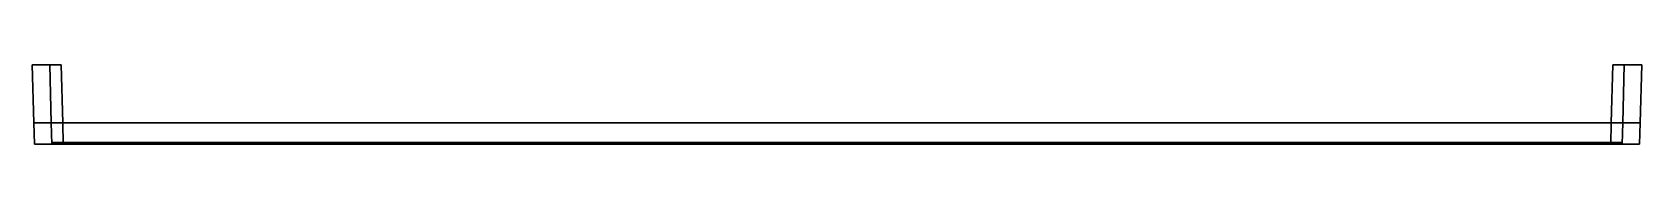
# Model space of a CAD drawing. Extents: x -272 to 282, y -27 to 0.
import ezdxf

# ---------------------------------------------------------------- set-up
doc = ezdxf.new("R2010")
doc.units = 0
doc.layers.add('METAL', color=180, linetype='CONTINUOUS')
doc.layers.add('PRETO', color=120, linetype='CONTINUOUS')

msp = doc.modelspace()

# ---------------------------------------------------------------- meshes
at = {"layer": 'METAL'}
mesh = msp.add_polyface(dxfattribs=at)
corners = [(281.86, 0, 6.56), (281.86, 0, 6.56), (281.86, 0, 6.56), (281.86, 0, 3.25), (281.86, 0, 3.25), (281.86, 0, -1.1), (281.86, 0, -1.1), (281.86, 0, -6.5), (281.86, 0, -6.5), (281.86, 0, -6.5), (281.31, -19.89, 6.31), (281.31, -19.89, 6.31), (281.31, -19.89, 3.13), (281.31, -19.89, -1.06), (281.31, -19.89, -6.25), (281.31, -19.89, -6.25), (281.1, -27.25, 6.31), (281.1, -27.25, 6.31), (281.1, -27.25, 6.31), (281.1, -27.25, 3.13), (281.1, -27.25, 3.13), (281.1, -27.25, -1.06), (281.1, -27.25, -1.06), (281.1, -27.25, -6.25), (281.1, -27.25, -6.25), (281.1, -27.25, -6.25), (275.84, 0, 6.56), (275.84, 0, 6.56), (275.84, 0, 3.25), (275.84, 0, -1.1), (275.84, 0, -6.5), (275.84, 0, -6.5), (275.29, -19.89, 6.31), (275.29, -19.89, -6.25), (275.08, -27.25, 6.31), (275.08, -27.25, 6.31), (275.08, -27.25, 3.13), (275.08, -27.25, 3.13), (275.08, -27.25, 3.13), (275.08, -26.75, 3.13), (275.08, -26.75, 3.13), (275.08, -27.25, -1.06), (275.08, -27.25, -1.06), (275.08, -27.25, -1.06), (275.08, -26.75, -1.06), (275.08, -26.75, -1.06), (275.08, -27.25, -6.25), (275.08, -27.25, -6.25), (271.91, 0, 6.56), (271.91, 0, 6.56), (271.91, 0, 6.56), (271.91, 0, 3.25), (271.91, 0, 3.25), (271.91, 0, -1.1), (271.91, 0, -1.1), (271.91, 0, -6.5), (271.91, 0, -6.5), (271.91, 0, -6.5), (271.36, -19.89, 6.31), (271.36, -19.89, 6.31), (271.36, -19.89, 6.31), (271.36, -19.89, 6.31), (271.36, -19.89, 3.13), (271.36, -19.89, 3.13), (271.36, -19.89, -1.06), (271.36, -19.89, -1.06), (271.36, -19.89, -6.25), (271.36, -19.89, -6.25), (271.36, -19.89, -6.25), (271.36, -19.89, -6.25), (271.15, -27.25, 6.31), (271.15, -27.25, 6.31), (271.15, -27.25, 3.13), (271.15, -27.25, 3.13), (271.15, -26.75, 3.13), (271.15, -27.25, -1.06), (271.15, -27.25, -1.06), (271.15, -26.75, -1.06), (271.15, -27.25, -6.25), (271.15, -27.25, -6.25), (-261.29, -27.25, 6.31), (-261.29, -27.25, 6.31), (-261.29, -27.25, 3.13), (-261.29, -27.25, 3.13), (-261.29, -26.75, 3.13), (-261.29, -27.25, -1.06), (-261.29, -27.25, -1.06), (-261.29, -26.75, -1.06), (-261.29, -27.25, -6.25), (-261.29, -27.25, -6.25), (-261.49, -19.89, 6.31), (-261.49, -19.89, 6.31), (-261.49, -19.89, 6.31), (-261.49, -19.89, 6.31), (-261.49, -19.89, 3.13), (-261.49, -19.89, 3.13), (-261.49, -19.89, -1.06), (-261.49, -19.89, -1.06), (-261.49, -19.89, -6.25), (-261.49, -19.89, -6.25), (-261.49, -19.89, -6.25), (-261.49, -19.89, -6.25), (-262.04, 0, 6.56), (-262.04, 0, 6.56), (-262.04, 0, 6.56), (-262.04, 0, 3.25), (-262.04, 0, 3.25), (-262.04, 0, -1.1), (-262.04, 0, -1.1), (-262.04, 0, -6.5), (-262.04, 0, -6.5), (-262.04, 0, -6.5), (-265.22, -27.25, 6.31), (-265.22, -27.25, 6.31), (-265.22, -27.25, 3.13), (-265.22, -27.25, 3.13), (-265.22, -27.25, 3.13), (-265.22, -26.75, 3.13), (-265.22, -26.75, 3.13), (-265.22, -27.25, -1.06), (-265.22, -27.25, -1.06), (-265.22, -27.25, -1.06), (-265.22, -26.75, -1.06), (-265.22, -26.75, -1.06), (-265.22, -27.25, -6.25), (-265.22, -27.25, -6.25), (-265.43, -19.89, 6.31), (-265.43, -19.89, -6.25), (-265.98, 0, 6.56), (-265.98, 0, 6.56), (-265.98, 0, 3.25), (-265.98, 0, -1.1), (-265.98, 0, -6.5), (-265.98, 0, -6.5), (-271.24, -27.25, 3.13), (-271.24, -27.25, 3.13), (-271.24, -27.25, -1.06), (-271.24, -27.25, -1.06), (-271.24, -27.25, -6.25), (-271.24, -27.25, -6.25), (-271.24, -27.25, -6.25), (-271.24, -27.25, 6.31), (-271.24, -27.25, 6.31), (-271.24, -27.25, 6.31), (-271.45, -19.89, -6.25), (-271.45, -19.89, -6.25), (-271.45, -19.89, 6.31), (-271.45, -19.89, 6.31), (-271.45, -19.89, 3.13), (-271.45, -19.89, -1.06), (-272, 0, 6.56), (-272, 0, 6.56), (-272, 0, 6.56), (-272, 0, 3.25), (-272, 0, 3.25), (-272, 0, -1.1), (-272, 0, -1.1), (-272, 0, -6.5), (-272, 0, -6.5), (-272, 0, -6.5)]
mesh.append_faces([[corners[k] for k in face] for face in [(105, 94, 96, 107), (148, 154, 156, 149), (130, 106, 108, 131), (103, 128, 126, 92), (125, 127, 100, 89), (135, 148, 149, 137), (141, 112, 126, 146), (144, 158, 133, 127), (97, 95, 62, 64), (153, 130, 131, 155), (128, 150, 146, 126), (136, 121, 115, 134), (139, 144, 127, 125), (112, 80, 92, 126), (111, 100, 127, 133), (102, 90, 94, 105), (98, 109, 107, 96), (147, 152, 154, 148), (159, 145, 149, 156), (129, 104, 106, 130), (110, 132, 131, 108), (124, 88, 86, 121), (81, 113, 115, 82), (143, 147, 148, 135), (145, 140, 137, 149), (88, 78, 76, 86), (151, 129, 130, 153), (132, 157, 155, 131), (138, 124, 121, 136), (113, 142, 134, 115), (83, 116, 118, 84), (114, 119, 122, 117), (120, 85, 87, 123), (75, 77, 87, 85), (52, 54, 65, 63), (12, 13, 5, 3), (28, 29, 53, 51), (48, 59, 32, 26), (47, 79, 67, 33), (19, 21, 13, 12), (17, 11, 32, 34), (15, 33, 31, 9), (4, 6, 29, 28), (26, 32, 11, 1), (22, 20, 36, 42), (25, 47, 33, 15), (34, 32, 59, 70), (56, 31, 33, 67), (50, 52, 63, 61), (69, 65, 54, 57), (10, 12, 3, 0), (7, 5, 13, 14), (27, 28, 51, 49), (55, 53, 29, 30), (46, 42, 76, 78), (71, 72, 36, 35), (16, 19, 12, 10), (14, 13, 21, 23), (62, 95, 93, 60), (2, 4, 28, 27), (30, 29, 6, 8), (24, 22, 42, 46), (35, 36, 20, 18), (73, 74, 39, 37), (38, 40, 45, 43), (41, 44, 77, 75), (101, 68, 79, 89), (80, 70, 58, 91), (97, 64, 66, 99), (82, 72, 71, 81), (83, 84, 74, 73)]])
at = {"layer": 'PRETO'}
mesh = msp.add_polyface(dxfattribs=at)
corners = [(275.08, -26.75, 3.13), (275.08, -26.75, -1.06), (271.15, -26.75, 3.13), (271.15, -26.75, -1.06), (-261.29, -26.75, 3.13), (-261.29, -26.75, -1.06), (-265.22, -26.75, 3.13), (-265.22, -26.75, -1.06)]
mesh.append_faces([[corners[k] for k in face] for face in [(7, 5, 4, 6), (1, 0, 2, 3), (4, 5, 3, 2)]])

doc.saveas('drawing.dxf')
